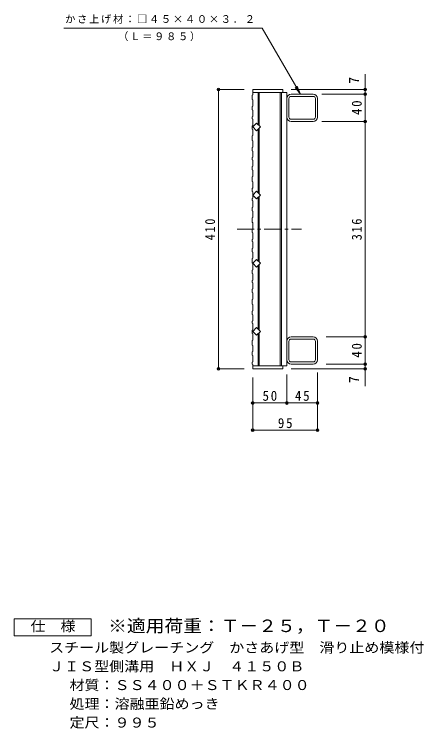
# Model space of a CAD drawing. Units: millimetres, scale not verified. Extents: x -800 to 809, y -686 to 574.
# Drawn here: x 209 to 809, y -513 to 535 of the extents above; entities that cross this region are included whole.
import ezdxf
from ezdxf.enums import TextEntityAlignment as Align

# ---------------------------------------------------------------- set-up
doc = ezdxf.new("R2010")
doc.units = ezdxf.units.MM
doc.header["$LTSCALE"] = 5
doc.header["$PDMODE"] = 32
doc.header["$PDSIZE"] = 4
doc.linetypes.add('CHAIN1', pattern=[8, 5, -1, 1, -1])
for name, color, linetype, lineweight in [('B-1', 2, 'Continuous', 9), ('B-2', 3, 'Continuous', 9), ('B-4', 7, 'Continuous', 9), ('F-4_F-4ﾚｲﾔ', 2, 'Continuous', 9)]:
    doc.layers.add(name, color=color, linetype=linetype, lineweight=lineweight)
doc.layers.add('F-5_F-5ﾚｲﾔ', color=2, linetype='Continuous')
doc.styles.add('ＭＳ ゴシック', font='')
doc.styles.get('ＭＳ ゴシック').set_extended_font_data('MS Gothic')

msp = doc.modelspace()

# ---------------------------------------------------------------- linework, layer by layer
at = {"layer": 'B-1'}
for p, q in [((608.284, 411.38), (608.284, 384.18)), ((611.484, 384.18), (611.484, 411.38)), ((646.884, 417.78), (614.684, 417.78)), ((646.883, 414.58), (614.684, 414.58)), ((650.084, 384.18), (650.084, 411.38)), ((653.284, 384.18), (653.284, 411.38)), ((614.684, 380.98), (646.883, 380.98)), ((646.884, 377.78), (614.684, 377.78)), ((608.284, 55.38), (608.284, 28.18)), ((611.484, 55.38), (611.484, 28.18)), ((646.884, 61.78), (614.684, 61.78)), ((614.684, 58.58), (646.883, 58.58)), ((650.084, 55.38), (650.084, 28.18)), ((653.284, 55.38), (653.284, 28.18)), ((646.883, 24.98), (614.684, 24.98)), ((646.884, 21.78), (614.684, 21.78))]:
    msp.add_line(p, q, dxfattribs=at)
for centre, radius, start, end in [((614.684, 411.38), 6.4, 90, 180), ((614.684, 411.38), 3.2, 90, 180), ((646.883, 411.38), 3.2, 0, 90), ((646.884, 411.38), 6.4, 0, 90), ((614.684, 384.18), 6.4, 180, 270), ((614.684, 384.18), 3.2, 180, 270), ((646.883, 384.18), 3.2, 270, 0), ((646.884, 384.18), 6.4, 270, 0), ((614.684, 55.38), 6.4, 90, 180), ((614.684, 55.38), 3.2, 90, 180), ((646.883, 55.38), 3.2, 0, 90), ((646.884, 55.38), 6.4, 0, 90), ((614.684, 28.18), 6.4, 180, 270), ((614.684, 28.18), 3.2, 180, 270), ((646.883, 28.18), 3.2, 270, 0), ((646.884, 28.18), 6.4, 270, 0)]:
    msp.add_arc(centre, radius, start, end, dxfattribs=at)
at = {"layer": 'B-2'}
for p, q in [((558.284, 424.78), (602.284, 424.78)), ((558.284, 417.046), (558.284, 424.78)), ((558.284, 420.28), (608.284, 420.28)), ((566.284, 373.093), (566.284, 420.28)), ((567.784, 371.593), (567.784, 420.28)), ((598.784, 420.28), (598.784, 19.28)), ((600.284, 420.28), (600.284, 19.28)), ((602.284, 424.78), (602.284, 420.28)), ((608.284, 420.28), (608.284, 19.28)), ((558.284, 417.046), (557.484, 416.529)), ((557.484, 409.812), (557.484, 416.529)), ((557.484, 409.812), (558.284, 409.295)), ((558.284, 409.295), (558.284, 400.17)), ((557.484, 399.653), (558.284, 400.17)), ((557.484, 394.812), (557.484, 399.653)), ((557.484, 394.812), (558.284, 394.295)), ((558.284, 394.295), (558.284, 385.17)), ((557.484, 384.653), (558.284, 385.17)), ((557.484, 384.653), (557.484, 381.688)), ((558.284, 381.17), (557.484, 381.688)), ((558.284, 381.17), (558.284, 372.046)), ((557.484, 371.529), (558.284, 372.046)), ((557.484, 371.529), (557.484, 366.688)), ((567.784, 271.593), (567.784, 367.966)), ((557.484, 366.688), (558.284, 366.17)), ((557.484, 356.529), (558.284, 357.046)), ((557.484, 356.529), (557.484, 349.812)), ((558.284, 366.17), (558.284, 357.046)), ((566.284, 273.093), (566.284, 366.466)), ((558.284, 349.295), (557.484, 349.812)), ((558.284, 349.295), (558.284, 340.17)), ((557.484, 339.653), (558.284, 340.17)), ((557.484, 334.812), (557.484, 339.653)), ((557.484, 334.812), (558.284, 334.295)), ((557.484, 324.653), (558.284, 325.17)), ((558.284, 334.295), (558.284, 325.17)), ((557.484, 324.653), (557.484, 321.688)), ((558.284, 321.17), (557.484, 321.688)), ((558.284, 321.17), (558.284, 312.046)), ((557.484, 311.529), (558.284, 312.046)), ((557.484, 311.529), (557.484, 306.688)), ((557.484, 306.688), (558.284, 306.17)), ((558.284, 306.17), (558.284, 297.046)), ((557.484, 296.529), (558.284, 297.046)), ((557.484, 296.529), (557.484, 289.812)), ((558.284, 289.295), (557.484, 289.812)), ((558.284, 289.295), (558.284, 280.17)), ((557.484, 279.653), (558.284, 280.17)), ((557.484, 274.812), (557.484, 279.653)), ((557.484, 274.812), (558.284, 274.295)), ((558.284, 274.295), (558.284, 265.17)), ((557.484, 264.653), (558.284, 265.17)), ((557.484, 264.653), (557.484, 261.688)), ((566.284, 173.093), (566.284, 266.466)), ((567.784, 171.593), (567.784, 267.966)), ((558.284, 261.17), (557.484, 261.688)), ((557.484, 251.529), (558.284, 252.046)), ((557.484, 251.529), (557.484, 246.688)), ((558.284, 261.17), (558.284, 252.046)), ((557.484, 246.688), (558.284, 246.17)), ((558.284, 246.17), (558.284, 237.046)), ((557.484, 236.529), (558.284, 237.046)), ((557.484, 236.529), (557.484, 229.812)), ((558.284, 229.295), (557.484, 229.812)), ((557.484, 219.653), (558.284, 220.17)), ((558.284, 229.295), (558.284, 220.17)), ((557.484, 214.812), (557.484, 219.653)), ((557.484, 214.812), (558.284, 214.295)), ((558.284, 214.295), (558.284, 205.17)), ((557.484, 204.653), (558.284, 205.17)), ((557.484, 204.653), (557.484, 201.688)), ((558.284, 201.17), (557.484, 201.688)), ((558.284, 201.17), (558.284, 192.046)), ((557.484, 191.529), (558.284, 192.046)), ((557.484, 191.529), (557.484, 186.688)), ((557.484, 186.688), (558.284, 186.17)), ((558.284, 186.17), (558.284, 177.046)), ((557.484, 176.529), (558.284, 177.046)), ((557.484, 176.529), (557.484, 169.812)), ((558.284, 169.295), (557.484, 169.812)), ((558.284, 169.295), (558.284, 160.17)), ((567.784, 71.593), (567.784, 167.966)), ((557.484, 159.653), (558.284, 160.17)), ((557.484, 154.812), (557.484, 159.653)), ((566.284, 73.093), (566.284, 166.466)), ((557.484, 154.812), (558.284, 154.295)), ((558.284, 154.295), (558.284, 145.17)), ((557.484, 144.653), (558.284, 145.17)), ((557.484, 144.653), (557.484, 141.688)), ((558.284, 141.17), (557.484, 141.688)), ((558.284, 141.17), (558.284, 132.046)), ((557.484, 131.529), (558.284, 132.046)), ((557.484, 131.529), (557.484, 126.688)), ((557.484, 126.688), (558.284, 126.17)), ((558.284, 126.17), (558.284, 117.046)), ((557.484, 116.529), (558.284, 117.046)), ((557.484, 116.529), (557.484, 109.812)), ((558.284, 109.295), (557.484, 109.812)), ((558.284, 109.295), (558.284, 100.17)), ((557.484, 99.653), (558.284, 100.17)), ((557.484, 94.812), (557.484, 99.653)), ((557.484, 94.812), (558.284, 94.295)), ((557.484, 84.653), (558.284, 85.17)), ((557.484, 84.653), (557.484, 81.688)), ((558.284, 94.295), (558.284, 85.17)), ((558.284, 81.17), (557.484, 81.688)), ((558.284, 81.17), (558.284, 72.046)), ((557.484, 71.529), (558.284, 72.046)), ((557.484, 71.529), (557.484, 66.688)), ((557.484, 66.688), (558.284, 66.17)), ((558.284, 66.17), (558.284, 57.046)), ((566.284, 66.466), (566.284, 19.28)), ((567.784, 67.966), (567.784, 19.28)), ((557.484, 56.529), (558.284, 57.046)), ((557.484, 56.529), (557.484, 49.812)), ((558.284, 49.295), (557.484, 49.812)), ((558.284, 49.295), (558.284, 40.17)), ((557.484, 39.653), (558.284, 40.17)), ((557.484, 34.812), (557.484, 39.653)), ((557.484, 34.812), (558.284, 34.295)), ((558.284, 34.295), (558.284, 25.17)), ((557.484, 24.653), (558.284, 25.17)), ((557.484, 24.653), (557.484, 21.688)), ((558.284, 21.17), (557.484, 21.688)), ((558.284, 21.17), (558.284, 14.78)), ((558.284, 19.28), (608.284, 19.28)), ((558.284, 14.78), (602.284, 14.78)), ((602.284, 14.78), (602.284, 19.28))]:
    msp.add_line(p, q, dxfattribs=at)
at = {"layer": 'B-2', "linetype": 'CHAIN1'}
msp.add_line((535.287, 219.78), (629.641, 219.78), dxfattribs=at)
at = {"layer": 'B-2'}
for points in [[(569.597, 369.78), (563.941, 364.123), (558.284, 369.78), (563.941, 375.436)], [(569.597, 269.78), (563.941, 264.123), (558.284, 269.78), (563.941, 275.436)], [(569.597, 169.78), (563.941, 164.123), (558.284, 169.78), (563.941, 175.436)], [(569.597, 69.78), (563.941, 75.436), (558.284, 69.78), (563.941, 64.123)]]:
    msp.add_lwpolyline(points, close=True, dxfattribs=at)
at = {"layer": 'B-4'}
for p, q in [((281.618, 514.78), (572.281, 514.78)), ((628.284, 417.78), (572.281, 514.78)), ((723.284, -10.596), (723.284, 447.053)), ((545.784, 424.78), (506.784, 424.78)), ((508.284, 14.78), (508.284, 424.78)), ((614.784, 424.78), (724.784, 424.78)), ((628.284, 417.78), (620.674, 427.697)), ((628.284, 417.78), (623.5, 429.328)), ((659.384, 417.78), (724.784, 417.78)), ((659.384, 377.78), (724.784, 377.78)), ((665.784, 61.78), (724.784, 61.78)), ((665.784, 21.78), (724.784, 21.78)), ((545.784, 14.78), (506.784, 14.78)), ((614.784, 14.78), (724.784, 14.78)), ((558.284, 2.28), (558.284, -75.22)), ((608.284, 6.78), (608.284, -36.72)), ((653.284, 9.28), (653.284, -76.72)), ((558.284, -35.22), (653.284, -35.22)), ((558.284, -75.22), (653.284, -75.22))]:
    msp.add_line(p, q, dxfattribs=at)
for p in [(508.284, 424.78), (723.284, 424.78), (723.284, 417.78), (723.284, 377.78), (723.284, 61.78), (723.284, 21.78), (508.284, 14.78), (723.284, 14.78), (558.284, -35.22), (608.284, -35.22), (653.284, -35.22), (558.284, -75.22), (653.284, -75.22)]:
    msp.add_point(p, dxfattribs=at)
at = {"layer": 'F-4_F-4ﾚｲﾔ'}
msp.add_lwpolyline([(208.941, -376.769), (208.941, -351.769), (321.441, -351.769), (321.441, -376.769)], close=True, dxfattribs=at)

# ---------------------------------------------------------------- texts
at = {"layer": 'B-4', "color": 2, "style": 'ＭＳ ゴシック'}
for p in [(718.284, 433.146), (718.284, -5.815)]:
    msp.add_text('7', height=14.66, rotation=90, dxfattribs=at).set_placement(p, align=Align.BOTTOM_LEFT)
at = {"layer": 'B-4', "char_height": 11, "attachment_point": 7, "style": 'ＭＳ ゴシック'}
for s, insert in [('\\T1.17;かさ上げ材：□４５×４０×３．２', (283.385, 521.18)), ('\\T1.17;（Ｌ＝９８５）', (361.129, 495.56))]:
    msp.add_mtext(s, dxfattribs=dict(at, insert=insert))
at = {"layer": 'B-4', "color": 2, "char_height": 14.66, "attachment_point": 7, "rotation": 90, "style": 'ＭＳ ゴシック'}
for s, insert in [('\\T1.27;\\W0.95;40', (718.284, 387.155)), ('\\T1.27;\\W0.9;410', (503.284, 203.53)), ('\\T1.27;\\W0.9;316', (718.284, 203.53)), ('\\T1.27;\\W0.95;40', (718.284, 31.155))]:
    msp.add_mtext(s, dxfattribs=dict(at, insert=insert))
at = {"layer": 'B-4', "color": 2, "char_height": 14.66, "attachment_point": 7, "style": 'ＭＳ ゴシック'}
for s, insert in [('\\T1.27;\\W0.95;50', (572.659, -32.22)), ('\\T1.27;\\W0.95;45', (620.159, -32.22)), ('\\T1.27;\\W0.95;95', (595.159, -72.22))]:
    msp.add_mtext(s, dxfattribs=dict(at, insert=insert))
at = {"layer": 'F-4_F-4ﾚｲﾔ', "style": 'ＭＳ ゴシック', "width": 1.1}
for s, p in [('仕\u3000様', (232.692, -374.269)), ('スチール製グレーチング\u3000かさあげ型\u3000滑り止め模様付', (259.986, -405.729)), ('ＪＩＳ型側溝用\u3000ＨＸＪ\u3000４１５０Ｂ', (259.986, -433.23)), ('材質：ＳＳ４００＋ＳＴＫＲ４００', (289.842, -460.728)), ('処理：溶融亜鉛めっき', (289.842, -488.229)), ('定尺：９９５', (289.842, -515.729))]:
    msp.add_text(s, height=14.66, dxfattribs=at).set_placement(p, align=Align.BOTTOM_LEFT)
at = {"layer": 'F-5_F-5ﾚｲﾔ', "color": 3, "style": 'ＭＳ ゴシック', "width": 1.1}
msp.add_text('※適用荷重：Ｔ－２５，Ｔ－２０', height=18.33, dxfattribs=at).set_placement((346.441, -376.769), align=Align.BOTTOM_LEFT)

doc.saveas('drawing.dxf')
